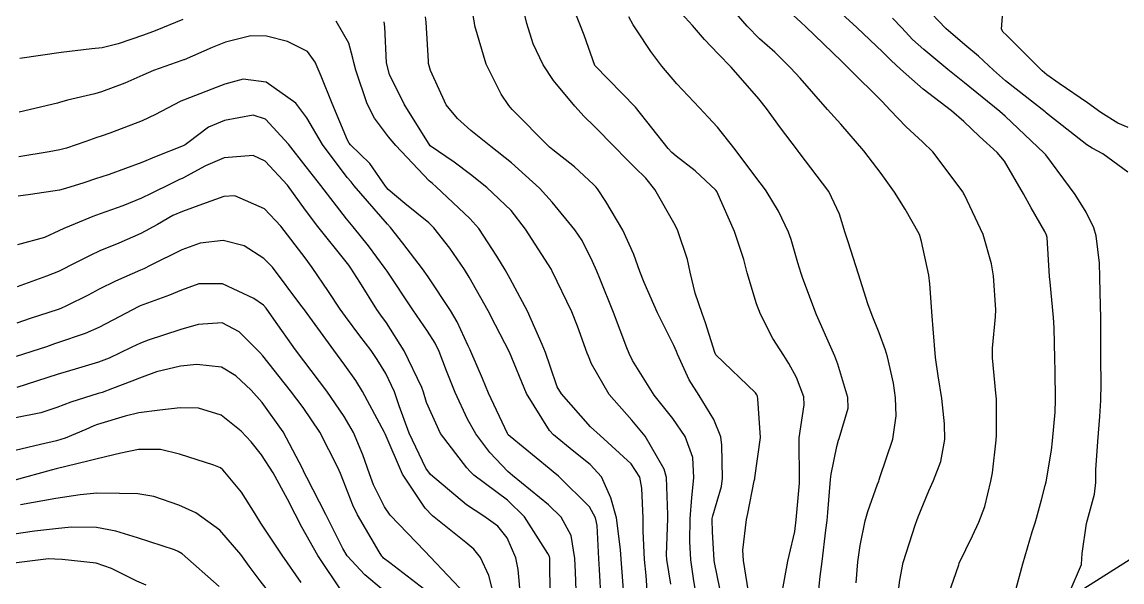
# Model space of a CAD drawing. Header units: metres. Extents: x 298520 to 308411, y 7433745 to 7450750.
# Drawn here: x 300115.2 to 300168.8, y 7449316.8 to 7449344.1 of the extents above; entities that cross this region are included whole.
import ezdxf

# ---------------------------------------------------------------- set-up
doc = ezdxf.new("R2010")
doc.units = ezdxf.units.M
doc.header["$LTSCALE"] = 10
doc.linetypes.add('CONTINUO', pattern=[0])
for name, color, linetype in [('Curvas de Nivel 1m', 11, 'Continuous'), ('Curvas de Nivel 5m', 15, 'Continuous'), ('TEXTO', 45, 'Continuous')]:
    doc.layers.add(name, color=color, linetype=linetype)

msp = doc.modelspace()

# ---------------------------------------------------------------- linework, layer by layer
at = {"layer": 'Curvas de Nivel 1m', "flags": 128}
for points, elevation in [([(300169.106, 7449338.923), (300168.601, 7449339.131), (300167.772, 7449339.65), (300167.12, 7449340.121), (300165.747, 7449341.06), (300165.14, 7449341.494), (300164.918, 7449341.682), (300163.16, 7449343.437), (300163.025, 7449343.566), (300162.934, 7449343.703), (300163.087, 7449345.606)], 749), ([(300157.845, 7449315.765), (300157.99, 7449316.908), (300158.144, 7449317.761), (300158.752, 7449319.632), (300158.793, 7449319.751), (300158.815, 7449319.809), (300158.876, 7449319.981), (300159.398, 7449321.243), (300159.628, 7449321.743), (300159.979, 7449322.672), (300160.173, 7449323.738), (300160.168, 7449324.504), (300160.026, 7449325.739), (300159.857, 7449326.848), (300159.725, 7449327.742), (300159.602, 7449329.128), (300159.564, 7449329.744), (300159.45, 7449331.312), (300159.398, 7449331.746), (300159.039, 7449333.373), (300158.959, 7449333.668), (300158.926, 7449333.752), (300158.245, 7449334.952), (300157.725, 7449335.77), (300157.076, 7449336.685), (300156.228, 7449337.789), (300155.106, 7449339.093), (300154.462, 7449339.807), (300153.135, 7449341.319), (300152.67, 7449341.827), (300151.896, 7449342.584), (300151.157, 7449343.244), (300150.559, 7449343.856), (300149.179, 7449345.467)], 744), ([(300149.344, 7449315.865), (300148.957, 7449317.764), (300148.942, 7449317.869), (300148.867, 7449319.255), (300148.842, 7449319.84), (300148.842, 7449319.87), (300148.845, 7449319.899), (300148.875, 7449320.024), (300149.297, 7449321.466), (300149.346, 7449321.866), (300149.317, 7449323.468), (300149.269, 7449323.867), (300148.936, 7449324.722), (300148.214, 7449325.881), (300147.725, 7449326.653), (300147.16, 7449327.897), (300147.109, 7449328.032), (300146.977, 7449328.311), (300146.193, 7449329.908), (300145.54, 7449331.389), (300145.332, 7449331.917), (300145.031, 7449332.74), (300144.497, 7449333.925), (300143.666, 7449335.331), (300143.265, 7449335.938), (300143.177, 7449336.042), (300143.075, 7449336.143), (300142.143, 7449337.014), (300141.092, 7449337.835), (300140.935, 7449337.972), (300139.111, 7449339.803), (300138.945, 7449339.992), (300138.57, 7449340.547), (300137.844, 7449342.003), (300137.3, 7449343.87), (300137.272, 7449344.009), (300137.169, 7449344.645)], 739), ([(300152.279, 7449316.395), (300152.531, 7449317.833), (300152.593, 7449318.095), (300152.867, 7449319.276), (300152.944, 7449319.829), (300153.097, 7449321.62), (300153.103, 7449321.818), (300153.079, 7449323.661), (300153.089, 7449323.818), (300153.331, 7449325.433), (300153.315, 7449325.816), (300152.962, 7449326.769), (300152.585, 7449327.442), (300152.332, 7449327.83), (300151.81, 7449328.666), (300151.202, 7449329.847), (300151, 7449330.351), (300150.553, 7449331.855), (300150.388, 7449332.498), (300149.943, 7449333.861), (300149.072, 7449335.817), (300149.033, 7449335.871), (300148.013, 7449336.817), (300147.089, 7449337.532), (300146.89, 7449337.701), (300146.714, 7449337.904), (300145.113, 7449339.92), (300143.143, 7449341.94), (300142.618, 7449343.408), (300142.412, 7449343.951), (300142.052, 7449344.837)], 741), ([(300155.863, 7449316.77), (300155.946, 7449317.789), (300156.055, 7449318.594), (300156.303, 7449319.786), (300156.421, 7449320.243), (300156.9, 7449321.571), (300156.957, 7449321.725), (300156.979, 7449321.779), (300157.017, 7449321.891), (300157.649, 7449323.769), (300157.804, 7449324.902), (300157.781, 7449325.768), (300157.675, 7449326.484), (300157.379, 7449327.774), (300157.29, 7449328.089), (300156.984, 7449328.934), (300156.641, 7449329.784), (300156.436, 7449330.351), (300155.975, 7449331.79), (300155.469, 7449333.365), (300155.329, 7449333.797), (300155.052, 7449334.712), (300154.529, 7449335.805), (300153.091, 7449337.71), (300153.04, 7449337.769), (300153, 7449337.821), (300152.174, 7449338.904), (300151.497, 7449339.844), (300151.12, 7449340.322), (300149.772, 7449341.864), (300149.149, 7449342.506), (300148.478, 7449343.202), (300147.896, 7449343.883), (300147.171, 7449344.659)], 743), ([(300169.08, 7449336.754), (300167.876, 7449337.648), (300167.358, 7449337.919), (300167.097, 7449338.074), (300165.293, 7449339.496), (300165.113, 7449339.644), (300165.065, 7449339.68), (300163.135, 7449341.191), (300162.544, 7449341.709), (300161.824, 7449342.394), (300161.155, 7449342.941), (300160.225, 7449343.739), (300159.174, 7449344.838)], 748), ([(300123.069, 7449344.181), (300121.723, 7449343.628), (300121.155, 7449343.414), (300119.921, 7449342.989), (300119.149, 7449342.805), (300118.639, 7449342.744), (300117.146, 7449342.57), (300115.143, 7449342.28)], 736), ([(300145.724, 7449315.911), (300145.631, 7449317.127), (300145.551, 7449317.913), (300145.493, 7449319.288), (300145.483, 7449319.914), (300145.432, 7449321.378), (300145.323, 7449321.916), (300144.909, 7449322.561), (300143.395, 7449323.935), (300142.929, 7449324.367), (300141.515, 7449325.962), (300141.304, 7449326.313), (300140.966, 7449327.314), (300140.732, 7449327.972), (300140.577, 7449328.374), (300139.857, 7449329.981), (300139.017, 7449331.569), (300138.768, 7449331.993), (300138.368, 7449332.658), (300137.481, 7449334.006), (300137.05, 7449334.496), (300135.418, 7449336.035), (300135.229, 7449336.192), (300135.076, 7449336.331), (300133.447, 7449338.056), (300133.097, 7449338.469), (300132.409, 7449339.373), (300132.053, 7449340.076), (300131.502, 7449341.72), (300131.402, 7449342.086), (300131.355, 7449342.297), (300131.152, 7449343.021), (300130.545, 7449344.096)], 736), ([(300146.841, 7449316.701), (300146.644, 7449317.902), (300146.632, 7449318.126), (300146.686, 7449319.902), (300146.69, 7449320.087), (300146.628, 7449321.903), (300146.517, 7449322.294), (300145.581, 7449323.913), (300144.934, 7449324.689), (300143.834, 7449325.931), (300142.968, 7449327.433), (300142.823, 7449327.794), (300142.769, 7449327.943), (300142.299, 7449329.263), (300142.017, 7449329.955), (300141.065, 7449331.927), (300141.046, 7449331.97), (300141.023, 7449332.009), (300139.758, 7449333.983), (300139.056, 7449334.88), (300137.882, 7449336.002), (300137.079, 7449336.643), (300136.293, 7449337.23), (300135.12, 7449338.04), (300133.852, 7449340.053), (300133.135, 7449341.506), (300132.999, 7449342.062), (300132.915, 7449343.819), (300132.884, 7449344.064)], 737), ([(300148.119, 7449315.881), (300147.944, 7449316.983), (300147.802, 7449317.886), (300147.754, 7449318.779), (300147.776, 7449319.886), (300147.859, 7449320.915), (300147.96, 7449321.884), (300147.904, 7449322.877), (300147.533, 7449323.891), (300146.936, 7449324.766), (300146.032, 7449325.909), (300144.97, 7449327.59), (300144.806, 7449327.922), (300144.689, 7449328.21), (300144.042, 7449329.93), (300143.378, 7449331.576), (300143.227, 7449331.938), (300143.027, 7449332.397), (300142.519, 7449333.43), (300142.17, 7449333.953), (300141.063, 7449335.288), (300140.437, 7449335.976), (300139.085, 7449337.21), (300138.067, 7449338), (300137.101, 7449338.777), (300136.448, 7449339.362), (300135.894, 7449340.028), (300135.138, 7449341.692), (300135.043, 7449342.041), (300135.031, 7449342.154), (300134.929, 7449344.042), (300134.893, 7449344.315)], 738), ([(300153.984, 7449315.813), (300154.109, 7449317.075), (300154.206, 7449317.81), (300154.391, 7449319.33), (300154.447, 7449319.806), (300154.486, 7449320.197), (300154.616, 7449321.803), (300154.648, 7449322.06), (300154.919, 7449323.397), (300155.007, 7449323.714), (300155.037, 7449323.799), (300155.472, 7449325.268), (300155.46, 7449325.795), (300154.969, 7449327.414), (300154.818, 7449327.802), (300154.693, 7449328.086), (300153.932, 7449329.811), (300153.259, 7449331.578), (300153.184, 7449331.818), (300153.028, 7449332.332), (300152.69, 7449333.476), (300152.564, 7449333.827), (300152.077, 7449334.858), (300151.485, 7449335.844), (300151.305, 7449336.085), (300151.071, 7449336.385), (300149.967, 7449337.861), (300149.104, 7449338.942), (300148.661, 7449339.429), (300148.232, 7449339.883), (300147.13, 7449341.049), (300146.392, 7449341.908), (300145.865, 7449342.625), (300145.16, 7449343.67), (300145.008, 7449343.922), (300144.788, 7449344.302)], 742), ([(300163.644, 7449316.501), (300163.981, 7449317.693), (300164.437, 7449319.255), (300164.571, 7449319.685), (300164.643, 7449319.917), (300164.89, 7449320.815), (300165.07, 7449321.509), (300165.107, 7449321.678), (300165.363, 7449323.231), (300165.418, 7449323.675), (300165.546, 7449325.072), (300165.568, 7449325.674), (300165.556, 7449327.085), (300165.539, 7449327.674), (300165.493, 7449329.17), (300165.464, 7449329.675), (300165.299, 7449331.397), (300165.275, 7449331.677), (300165.153, 7449333.568), (300165.125, 7449333.679), (300165.045, 7449333.862), (300164.386, 7449335.02), (300164.001, 7449335.696), (300163.087, 7449337.282), (300162.731, 7449337.705), (300161.872, 7449338.49), (300161.108, 7449339.211), (300160.494, 7449339.736), (300159.129, 7449340.792), (300158.012, 7449341.767), (300157.565, 7449342.191), (300157.151, 7449342.596), (300155.888, 7449343.793), (300155.169, 7449344.453)], 746), ([(300166.236, 7449316.269), (300166.825, 7449317.66), (300166.828, 7449317.686), (300166.858, 7449318.203), (300167.069, 7449319.657), (300167.465, 7449321.081), (300167.523, 7449321.651), (300167.525, 7449322.267), (300167.629, 7449323.649), (300167.732, 7449324.857), (300167.774, 7449325.648), (300167.787, 7449326.473), (300167.778, 7449327.648), (300167.779, 7449328.446), (300167.772, 7449329.648), (300167.748, 7449330.913), (300167.732, 7449331.649), (300167.705, 7449332.325), (300167.545, 7449333.652), (300167.432, 7449334.04), (300167.054, 7449334.804), (300166.524, 7449335.665), (300165.092, 7449337.597), (300165.013, 7449337.681), (300163.111, 7449339.473), (300162.991, 7449339.581), (300162.853, 7449339.704), (300161.133, 7449341.092), (300160.325, 7449341.738), (300159.153, 7449342.714), (300158.608, 7449343.209), (300158.085, 7449343.766), (300157.634, 7449344.239)], 747), ([(300143.438, 7449315.934), (300143.366, 7449317.416), (300143.335, 7449317.935), (300143.246, 7449319.56), (300143.173, 7449319.937), (300142.881, 7449320.468), (300141.372, 7449321.963), (300141.113, 7449322.175), (300140.907, 7449322.341), (300139.019, 7449323.892), (300138.923, 7449323.972), (300138.885, 7449324.029), (300137.959, 7449326.005), (300137.659, 7449326.708), (300137.102, 7449328.018), (300137.06, 7449328.105), (300136.976, 7449328.295), (300136.438, 7449329.469), (300136.114, 7449330.023), (300135.017, 7449331.653), (300134.743, 7449332.043), (300133.794, 7449333.293), (300133.186, 7449334.059), (300133.045, 7449334.221), (300131.425, 7449336.085), (300131.264, 7449336.277), (300131.077, 7449336.495), (300129.883, 7449338.102), (300129.106, 7449339.397), (300128.571, 7449340.115), (300127.128, 7449341.126), (300126.007, 7449341.269), (300125.126, 7449341.031), (300124.493, 7449340.796), (300123.114, 7449340.261), (300123.057, 7449340.237), (300122.94, 7449340.182), (300121.748, 7449339.552), (300121.103, 7449339.251), (300119.526, 7449338.653), (300119.096, 7449338.499), (300118.896, 7449338.431), (300118.352, 7449338.237), (300117.416, 7449337.921), (300117.089, 7449337.836), (300116.567, 7449337.738), (300115.085, 7449337.501)], 734), ([(300142.243, 7449315.949), (300142.187, 7449317.291), (300142.157, 7449317.95), (300141.98, 7449319.069), (300141.496, 7449319.961), (300140.882, 7449320.562), (300139.13, 7449321.988), (300138.905, 7449322.184), (300138.021, 7449323.111), (300137.348, 7449324.014), (300136.934, 7449324.741), (300136.334, 7449326.026), (300135.909, 7449327.085), (300135.556, 7449328.034), (300135.369, 7449328.426), (300134.983, 7449329.017), (300134.272, 7449330.047), (300133.021, 7449331.936), (300132.935, 7449332.061), (300132.122, 7449333.162), (300131.371, 7449334.085), (300131.049, 7449334.482), (300129.789, 7449336.103), (300129.082, 7449337.01), (300128.213, 7449338.119), (300127.105, 7449339.331), (300126.498, 7449339.53), (300125.104, 7449339.267), (300124.324, 7449338.944), (300123.317, 7449338.178), (300123.192, 7449338.079), (300123.091, 7449338.032), (300121.772, 7449337.507), (300121.083, 7449337.226), (300119.483, 7449336.63), (300119.076, 7449336.501), (300118.871, 7449336.436), (300118.254, 7449336.238), (300117.363, 7449335.953), (300117.067, 7449335.878), (300115.666, 7449335.669), (300115.062, 7449335.58)], 733), ([(300140.969, 7449316.102), (300140.947, 7449317.969), (300140.933, 7449318.049), (300140.855, 7449318.206), (300139.708, 7449319.982), (300138.885, 7449320.797), (300137.248, 7449322.015), (300137.068, 7449322.181), (300136.906, 7449322.365), (300135.625, 7449324.033), (300134.946, 7449325.552), (300134.8, 7449326.042), (300134.716, 7449326.281), (300133.852, 7449328.051), (300132.987, 7449329.424), (300132.718, 7449329.792), (300132.524, 7449330.067), (300131.69, 7449331.402), (300131.254, 7449332.087), (300131.158, 7449332.222), (300131.026, 7449332.386), (300129.653, 7449334.104), (300129.055, 7449334.908), (300128.174, 7449336.119), (300127.085, 7449337.293), (300126.505, 7449337.557), (300125.086, 7449337.45), (300124.186, 7449337.065), (300123.076, 7449336.461), (300122.885, 7449336.371), (300122.488, 7449336.186), (300121.541, 7449335.72), (300121.062, 7449335.491), (300120.155, 7449335.12), (300119.05, 7449334.719), (300118.695, 7449334.587), (300117.828, 7449334.242), (300117.281, 7449334.007), (300117.039, 7449333.893), (300116.346, 7449333.571), (300115.032, 7449333.221)], 732), ([(300139.535, 7449315.983), (300139.41, 7449317.421), (300139.293, 7449317.986), (300138.863, 7449318.956), (300138.406, 7449319.535), (300137.73, 7449320.007), (300136.881, 7449320.565), (300135.138, 7449322.038), (300134.906, 7449322.358), (300134.101, 7449324.048), (300133.616, 7449325.38), (300133.384, 7449326.056), (300132.962, 7449326.957), (300132.544, 7449327.642), (300132.24, 7449328.071), (300131.695, 7449328.794), (300130.989, 7449329.735), (300130.739, 7449330.093), (300130.162, 7449330.942), (300129.377, 7449332.106), (300129.028, 7449332.577), (300127.848, 7449334.122), (300127.056, 7449334.975), (300125.614, 7449335.602), (300125.064, 7449335.571), (300124.032, 7449335.196), (300123.053, 7449334.835), (300122.594, 7449334.641), (300121.836, 7449334.198), (300121.038, 7449333.768), (300119.959, 7449333.296), (300119.03, 7449332.92), (300118.558, 7449332.704), (300117.662, 7449332.244), (300117.243, 7449332.024), (300117.02, 7449331.922), (300116.445, 7449331.687), (300115.012, 7449331.174)], 731), ([(300136.835, 7449316.226), (300135.115, 7449318.037), (300134.856, 7449318.304), (300133.174, 7449320.057), (300132.887, 7449320.466), (300132.363, 7449321.534), (300132.158, 7449322.071), (300131.839, 7449323.003), (300131.379, 7449324.083), (300130.935, 7449324.867), (300130.079, 7449326.099), (300128.968, 7449327.574), (300128.567, 7449328.114), (300127.509, 7449329.604), (300127.134, 7449330.129), (300126.995, 7449330.28), (300126.535, 7449330.602), (300125.01, 7449331.314), (300123.86, 7449331.322), (300123.005, 7449331.016), (300122.419, 7449330.771), (300120.993, 7449330.241), (300120.971, 7449330.233), (300120.93, 7449330.211), (300119.664, 7449329.546), (300118.983, 7449329.192), (300118.318, 7449328.902), (300116.976, 7449328.445), (300116.83, 7449328.398), (300116.441, 7449328.258), (300114.968, 7449327.789)], 729), ([(300134.837, 7449316.442), (300133.162, 7449317.745), (300132.852, 7449317.978), (300132.808, 7449318.016), (300132.77, 7449318.061), (300132.635, 7449318.285), (300131.573, 7449320.08), (300131.348, 7449320.543), (300130.899, 7449321.714), (300130.75, 7449322.092), (300130.621, 7449322.378), (300129.741, 7449324.102), (300128.941, 7449325.307), (300128.315, 7449326.116), (300126.97, 7449327.821), (300126.821, 7449327.982), (300126.668, 7449328.135), (300125.819, 7449328.985), (300124.986, 7449329.42), (300123.822, 7449329.334), (300122.982, 7449329.103), (300121.333, 7449328.561), (300120.975, 7449328.418), (300120.833, 7449328.353), (300120.566, 7449328.214), (300119.485, 7449327.707), (300118.966, 7449327.508), (300117.989, 7449327.214), (300116.959, 7449326.903), (300114.995, 7449326.279)], 728), ([(300132.837, 7449316.422), (300131.931, 7449317.161), (300131.078, 7449318.087), (300130.858, 7449318.443), (300130.036, 7449320.098), (300129.107, 7449321.902), (300129.007, 7449322.109), (300128.905, 7449322.341), (300127.965, 7449324.12), (300126.944, 7449325.551), (300126.399, 7449326.138), (300125.654, 7449326.844), (300124.964, 7449327.261), (300123.749, 7449327.388), (300122.964, 7449327.308), (300121.795, 7449327.031), (300120.958, 7449326.728), (300120.591, 7449326.579), (300119.656, 7449326.223), (300119.143, 7449326.035), (300118.949, 7449325.975), (300117.627, 7449325.559), (300116.939, 7449325.295), (300116.154, 7449325.042), (300114.931, 7449324.794)], 727), ([(300130.835, 7449316.337), (300129.653, 7449318.102), (300128.873, 7449319.479), (300128.545, 7449320.113), (300128.165, 7449320.842), (300127.474, 7449322.124), (300126.912, 7449323.006), (300126.405, 7449323.624), (300125.918, 7449324.145), (300124.934, 7449324.926), (300123.842, 7449325.268), (300122.939, 7449325.283), (300121.958, 7449325.175), (300120.935, 7449325.039), (300120.264, 7449324.886), (300118.927, 7449324.472), (300118.748, 7449324.41), (300118.352, 7449324.236), (300117.348, 7449323.816), (300116.917, 7449323.679), (300116.15, 7449323.496), (300114.912, 7449323.214)], 726), ([(300127.421, 7449316.124), (300126.84, 7449316.872), (300126.3, 7449317.59), (300125.896, 7449318.144), (300124.871, 7449319.333), (300123.713, 7449320.172), (300122.887, 7449320.543), (300121.66, 7449320.968), (300120.892, 7449321.105), (300119.988, 7449321.123), (300118.892, 7449321.13), (300118.071, 7449321.059), (300116.889, 7449320.872), (300115.178, 7449320.568)], 724), ([(300124.837, 7449316.593), (300123.038, 7449318.178), (300122.855, 7449318.298), (300122.666, 7449318.373), (300120.864, 7449318.96), (300119.813, 7449319.277), (300118.871, 7449319.461), (300117.64, 7449319.474), (300116.87, 7449319.402), (300115.853, 7449319.28), (300114.866, 7449319.135)], 723), ([(300121.293, 7449316.659), (300120.839, 7449316.852), (300119.602, 7449317.466), (300118.848, 7449317.725), (300117.194, 7449317.902), (300116.85, 7449317.929), (300116.529, 7449317.934), (300114.847, 7449317.721)], 722)]:
    msp.add_lwpolyline(points, dxfattribs=dict(at, elevation=elevation))
at = {"layer": 'Curvas de Nivel 5m', "flags": 128}
for points, elevation in [([(300150.668, 7449316.018), (300150.369, 7449317.855), (300150.349, 7449318.364), (300150.525, 7449319.853), (300150.58, 7449320.15), (300150.901, 7449321.74), (300150.921, 7449321.831), (300150.924, 7449321.85), (300150.927, 7449321.874), (300151.21, 7449323.846), (300151.078, 7449325.721), (300151.057, 7449325.848), (300151.028, 7449325.923), (300150.955, 7449326.011), (300149.022, 7449327.87), (300148.974, 7449327.97), (300148.531, 7449329.419), (300148.366, 7449329.879), (300148.023, 7449330.87), (300147.78, 7449331.889), (300147.642, 7449332.503), (300147.172, 7449333.898), (300147.047, 7449334.175), (300146.056, 7449335.91), (300145.617, 7449336.453), (300145.084, 7449336.985), (300144.609, 7449337.446), (300144.139, 7449337.93), (300143.103, 7449338.994), (300142.62, 7449339.459), (300142.156, 7449339.954), (300141.131, 7449341.209), (300140.615, 7449341.975), (300140.138, 7449342.996), (300139.82, 7449343.983), (300139.391, 7449345.778)], 740), ([(300160.362, 7449316.21), (300160.852, 7449317.651), (300160.876, 7449317.707), (300160.883, 7449317.73), (300161.531, 7449319.059), (300161.835, 7449319.72), (300162.119, 7449320.483), (300162.423, 7449321.715), (300162.492, 7449322.129), (300162.676, 7449323.712), (300162.687, 7449323.952), (300162.688, 7449325.713), (300162.668, 7449326.001), (300162.496, 7449327.715), (300162.5, 7449328.193), (300162.646, 7449329.713), (300162.656, 7449330.055), (300162.54, 7449331.715), (300162.455, 7449332.289), (300162.05, 7449333.72), (300161.136, 7449335.656), (300161.093, 7449335.73), (300161.064, 7449335.778), (300159.599, 7449337.745), (300159.098, 7449338.234), (300158.293, 7449338.951), (300157.513, 7449339.774), (300157.119, 7449340.184), (300155.502, 7449341.796), (300155.146, 7449342.148), (300153.416, 7449343.817), (300153.165, 7449344.042), (300152.238, 7449344.899)], 745), ([(300144.545, 7449316.213), (300144.415, 7449317.924), (300144.39, 7449318.392), (300144.184, 7449319.927), (300143.908, 7449320.91), (300143.456, 7449321.934), (300142.909, 7449322.531), (300142.118, 7449323.155), (300141.124, 7449323.967), (300140.926, 7449324.184), (300139.811, 7449325.981), (300138.973, 7449327.99), (300138.296, 7449329.31), (300137.937, 7449330.001), (300137.017, 7449331.644), (300136.792, 7449332.013), (300136.07, 7449333.061), (300135.304, 7449334.036), (300135.047, 7449334.289), (300133.882, 7449335.231), (300133.071, 7449335.911), (300132.947, 7449336.062), (300132.179, 7449337.168), (300131.241, 7449338.088), (300131.172, 7449338.167), (300131.095, 7449338.314), (300130.346, 7449340.098), (300129.812, 7449341.424), (300129.525, 7449342.106), (300129.148, 7449342.617), (300128.165, 7449343.108), (300127.155, 7449343.374), (300126.39, 7449343.376), (300125.152, 7449343.071), (300124.497, 7449342.819), (300123.143, 7449342.222), (300123.115, 7449342.209), (300123.028, 7449342.181), (300121.64, 7449341.691), (300121.132, 7449341.478), (300120.257, 7449341.082), (300119.119, 7449340.652), (300118.792, 7449340.559), (300117.462, 7449340.247), (300117.186, 7449340.176), (300117.112, 7449340.156), (300116.974, 7449340.114), (300115.107, 7449339.675)], 735), ([(300138.265, 7449315.999), (300137.976, 7449317.135), (300137.573, 7449318.009), (300137.245, 7449318.402), (300136.86, 7449318.728), (300135.228, 7449320.036), (300134.878, 7449320.4), (300133.768, 7449322.051), (300132.923, 7449324.019), (300132.914, 7449324.051), (300132.894, 7449324.09), (300131.828, 7449326.077), (300131.497, 7449326.621), (300130.966, 7449327.361), (300130.422, 7449328.096), (300128.992, 7449330.058), (300128.956, 7449330.11), (300128.827, 7449330.28), (300127.443, 7449332.126), (300127.027, 7449332.555), (300126.056, 7449333.168), (300125.036, 7449333.429), (300123.913, 7449333.293), (300123.031, 7449332.972), (300121.479, 7449332.203), (300121.181, 7449332.047), (300121.019, 7449331.979), (300119.789, 7449331.444), (300119.005, 7449331.056), (300118.463, 7449330.773), (300117.408, 7449330.246), (300117.131, 7449330.119), (300117, 7449330.07), (300115.639, 7449329.624), (300114.99, 7449329.409)], 730), ([(300128.84, 7449316.78), (300127.912, 7449318.119), (300126.876, 7449319.678), (300126.597, 7449320.134), (300125.937, 7449321.188), (300125.128, 7449322.157), (300125.017, 7449322.272), (300124.905, 7449322.361), (300124.579, 7449322.491), (300122.912, 7449323.039), (300121.984, 7449323.265), (300120.913, 7449323.26), (300120.049, 7449323.082), (300118.909, 7449322.807), (300118.452, 7449322.69), (300116.904, 7449322.31), (300116.666, 7449322.254), (300114.898, 7449321.773)], 725)]:
    msp.add_lwpolyline(points, dxfattribs=dict(at, elevation=elevation))
at = {"layer": 'TEXTO', "linetype": 'CONTINUO'}
msp.add_polyline3d([(300101.226, 7449274.941, 0), (300268.367, 7449380.647, 0)], dxfattribs=at)

doc.saveas('drawing.dxf')
